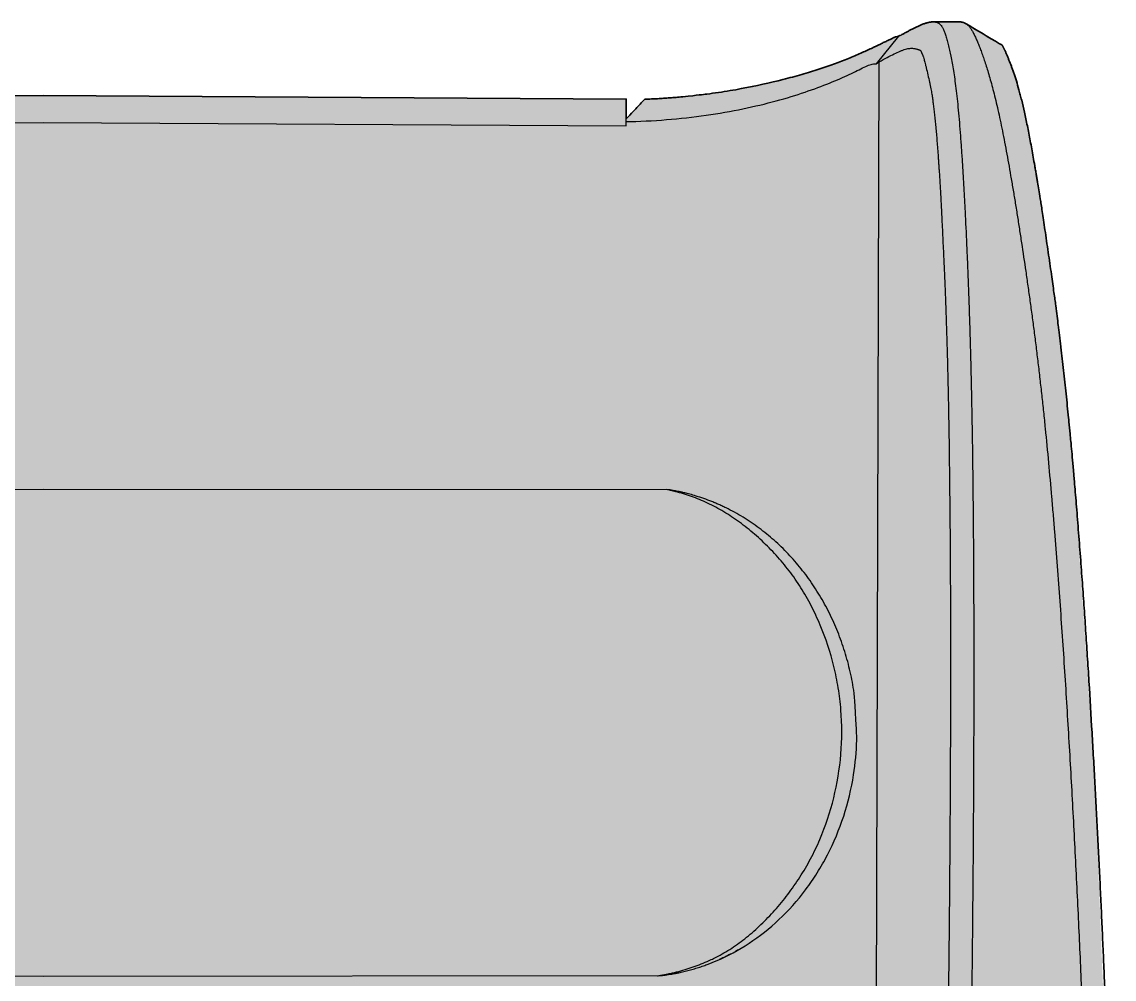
# Model space of a CAD drawing. Header units: millimetres. Extents: x -113 to 2452, y -1774 to 1549.
# Drawn here: x 448 to 1033, y 918 to 1430 of the extents above; entities that cross this region are included whole.
import ezdxf

# ---------------------------------------------------------------- set-up
doc = ezdxf.new("R2010")
doc.units = ezdxf.units.MM
doc.layers.add('Blocks', color=7, linetype='Continuous')
doc.layers.add('Blocks$Fill', color=7, linetype='Continuous', true_color=0xffffff)
doc.layers.add('Blocks$Inner', color=7, linetype='Continuous', lineweight=25, true_color=0x007f00)
doc.layers.add('Blocks$Outline', color=7, linetype='Continuous', lineweight=35, true_color=0xff3f3f)

# ---------------------------------------------------------------- blocks, each defined once
blk = doc.blocks.new('Plenum JH1001 Armchair Front')
at = {"layer": 'Blocks$Fill'}
h = blk.add_hatch(color=256, dxfattribs=at)
h.paths.add_polyline_path([(932.3, 231.83), (932.71, 232.01), (932.92, 232.12), (933.14, 232.22), (933.56, 232.45), (933.98, 232.69), (934.39, 232.94), (934.76, 233.17), (935.1, 233.39), (935.38, 233.58), (935.8, 233.95), (936.22, 234.34), (937.13, 235.07), (938.08, 235.86), (939.07, 236.74), (940.66, 238.24), (943.69, 241.29), (953.21, 251.45), (956.16, 254.76), (959.99, 259.23), (964.1, 264.27), (967.88, 269.19), (971.24, 273.81), (974.47, 278.47), (977.58, 283.21), (980.6, 288.08), (983.28, 292.64), (985.71, 296.99), (988.39, 302.05), (991.72, 308.8), (993.75, 313.17), (995.97, 318.24), (998.28, 323.83), (1000.58, 329.72), (1002.77, 335.74), (1004.81, 341.76), (1006.65, 347.68), (1008.26, 353.34), (1009.7, 358.82), (1011.04, 364.36), (1013.52, 375.78), (1016.91, 394.07), (1021.65, 425.18), (1025.21, 454.72), (1027.72, 483.39), (1029.7, 517.29), (1032.53, 625.25), (1031.65, 795.01), (1022.62, 1022.68), (1011.53, 1185.56), (1004.04, 1259.23), (993.86, 1332.61), (988.82, 1362.38), (986.45, 1374.7), (984.91, 1382), (983.42, 1388.36), (981.97, 1393.91), (980.57, 1398.75), (979.22, 1402.97), (978.55, 1404.89), (977.9, 1406.65), (975.98, 1411.52), (975.03, 1413.78), (974.72, 1414.47), (974.41, 1415.1), (974.26, 1415.39), (974.04, 1415.8), (973.98, 1415.93), (973.91, 1416.05), (973.86, 1416.17), (973.76, 1416.41), (973.5, 1417.02), (973.46, 1417.12), (973.42, 1417.21), (973.38, 1417.29), (973.33, 1417.38), (973.31, 1417.42), (973.28, 1417.46), (973.26, 1417.5), (973.23, 1417.54), (973.21, 1417.57), (973.18, 1417.61), (973.16, 1417.65), (973.13, 1417.68), (973.1, 1417.71), (973.08, 1417.74), (973.05, 1417.77), (973.02, 1417.8), (972.99, 1417.82), (972.97, 1417.85), (972.94, 1417.88), (972.9, 1417.9), (972.87, 1417.93), (972.84, 1417.96), (972.8, 1417.98), (972.76, 1418.01), (972.71, 1418.04), (972.65, 1418.07), (972.52, 1418.15), (972.35, 1418.24), (971.54, 1418.64), (954.06, 1429.1), (953.9, 1429.21), (953.73, 1429.32), (953.54, 1429.42), (953.36, 1429.52), (953.17, 1429.62), (952.99, 1429.7), (952.8, 1429.78), (952.62, 1429.85), (952.43, 1429.92), (952.25, 1429.99), (952.07, 1430.05), (951.89, 1430.1), (951.71, 1430.14), (951.53, 1430.18), (951.36, 1430.22), (951.18, 1430.25), (951.01, 1430.27), (950.83, 1430.3), (950.66, 1430.31), (950.49, 1430.33), (950.31, 1430.34), (950.14, 1430.35), (949.8, 1430.36), (949.71, 1430.36), (936.12, 1430.36), (935.99, 1430.36), (935.81, 1430.35), (935.62, 1430.34), (935.44, 1430.33), (935.25, 1430.32), (934.88, 1430.28), (934.5, 1430.22), (934.13, 1430.16), (933.76, 1430.09), (933.38, 1430), (933.01, 1429.91), (932.64, 1429.81), (931.91, 1429.59), (931.17, 1429.34), (930.42, 1429.07), (929.67, 1428.77), (928.91, 1428.46), (928.15, 1428.13), (926.63, 1427.42), (924.37, 1426.27), (919.35, 1423.5), (918.88, 1423.25), (918.6, 1423.11), (918.29, 1422.97), (917.53, 1422.63), (917.12, 1422.55), (916.73, 1422.47), (916.35, 1422.37), (915.98, 1422.27), (915.8, 1422.21), (915.63, 1422.16), (915.46, 1422.1), (915.3, 1422.03), (915.14, 1421.97), (914.98, 1421.91), (914.67, 1421.77), (902.98, 1416.15), (897.28, 1413.58), (890.7, 1410.82), (883.24, 1407.96), (874.9, 1405.07), (865.71, 1402.22), (855.69, 1399.49), (844.89, 1396.93), (833.36, 1394.6), (821.16, 1392.57), (814.87, 1391.7), (802.1, 1390.26), (795.11, 1389.67), (785.24, 1389.09), (781.7, 1388.95), (779.27, 1386.38), (771.83, 1378.47), (771.82, 1389.04), (459.83, 1390.88), (147.83, 1389.04), (147.83, 1378.47), (137.96, 1388.95), (134.41, 1389.09), (124.55, 1389.67), (117.55, 1390.26), (104.79, 1391.7), (98.49, 1392.57), (86.3, 1394.6), (74.77, 1396.93), (63.97, 1399.49), (53.95, 1402.22), (44.76, 1405.07), (36.42, 1407.96), (28.95, 1410.82), (22.37, 1413.58), (16.68, 1416.15), (4.98, 1421.77), (4.68, 1421.91), (4.52, 1421.97), (4.36, 1422.03), (4.2, 1422.1), (4.03, 1422.16), (3.85, 1422.21), (3.68, 1422.27), (3.31, 1422.37), (2.93, 1422.47), (2.54, 1422.55), (2.13, 1422.63), (1.36, 1422.97), (1.05, 1423.11), (0.77, 1423.25), (0.3, 1423.5), (-4.71, 1426.27), (-6.98, 1427.42), (-8.49, 1428.13), (-9.25, 1428.46), (-10.39, 1428.92), (-10.77, 1429.07), (-11.51, 1429.34), (-12.25, 1429.59), (-12.99, 1429.81), (-13.36, 1429.91), (-13.73, 1430), (-14.1, 1430.09), (-14.47, 1430.16), (-14.85, 1430.22), (-15.22, 1430.28), (-15.59, 1430.32), (-15.78, 1430.33), (-15.97, 1430.34), (-16.15, 1430.35), (-16.34, 1430.36), (-16.46, 1430.36), (-30.06, 1430.36), (-30.14, 1430.36), (-30.49, 1430.35), (-30.66, 1430.34), (-30.83, 1430.33), (-31, 1430.31), (-31.18, 1430.3), (-31.35, 1430.27), (-31.53, 1430.25), (-31.7, 1430.22), (-31.88, 1430.18), (-32.05, 1430.14), (-32.23, 1430.1), (-32.41, 1430.05), (-32.6, 1429.99), (-32.78, 1429.92), (-32.96, 1429.85), (-33.15, 1429.78), (-33.33, 1429.7), (-33.51, 1429.62), (-33.7, 1429.52), (-33.89, 1429.42), (-34.08, 1429.32), (-34.24, 1429.21), (-34.41, 1429.1), (-51.89, 1418.64), (-52.48, 1418.35), (-52.7, 1418.24), (-52.87, 1418.15), (-53, 1418.07), (-53.05, 1418.04), (-53.1, 1418.01), (-53.14, 1417.98), (-53.18, 1417.96), (-53.22, 1417.93), (-53.25, 1417.9), (-53.28, 1417.88), (-53.31, 1417.85), (-53.34, 1417.82), (-53.37, 1417.8), (-53.39, 1417.77), (-53.42, 1417.74), (-53.45, 1417.71), (-53.47, 1417.68), (-53.5, 1417.65), (-53.53, 1417.61), (-53.55, 1417.57), (-53.58, 1417.54), (-53.6, 1417.5), (-53.63, 1417.46), (-53.65, 1417.42), (-53.68, 1417.38), (-53.72, 1417.29), (-53.77, 1417.21), (-53.81, 1417.12), (-53.85, 1417.02), (-54.1, 1416.41), (-54.2, 1416.17), (-54.26, 1416.05), (-54.32, 1415.93), (-54.39, 1415.8), (-54.61, 1415.39), (-54.76, 1415.1), (-55.06, 1414.47), (-55.37, 1413.78), (-56.32, 1411.52), (-58.24, 1406.65), (-58.9, 1404.89), (-60.24, 1400.92), (-60.92, 1398.75), (-62.32, 1393.91), (-63.76, 1388.36), (-65.25, 1382), (-68.37, 1366.65), (-73.72, 1335.7), (-84.02, 1262.24), (-90.56, 1200.48), (-101.42, 1050.03), (-111.31, 824.32), (-113.12, 651.16), (-111.02, 541.64), (-108.54, 490.27), (-106.12, 460.31), (-102.78, 431.1), (-98.32, 400.46), (-96.16, 387.83), (-93.86, 375.78), (-91.38, 364.36), (-90.04, 358.82), (-88.61, 353.34), (-86.99, 347.68), (-85.15, 341.76), (-83.11, 335.74), (-80.92, 329.72), (-78.63, 323.83), (-76.32, 318.24), (-74.09, 313.17), (-72.07, 308.8), (-68.73, 302.05), (-66.06, 296.99), (-62.35, 290.45), (-59.44, 285.63), (-57.92, 283.21), (-54.81, 278.47), (-51.59, 273.81), (-48.22, 269.19), (-44.44, 264.27), (-40.34, 259.23), (-34.89, 252.93), (-25.55, 242.87), (-21.58, 238.8), (-19.93, 237.22), (-18.91, 236.29), (-18.42, 235.86), (-17.48, 235.07), (-16.56, 234.34), (-16.15, 233.95), (-15.72, 233.58), (-15.44, 233.39), (-15.11, 233.17), (-14.73, 232.94), (-14.33, 232.69), (-13.91, 232.45), (-13.48, 232.22), (-13.27, 232.12), (-13.06, 232.01), (-12.85, 231.92), (-12.65, 231.83), (-12.65, 231.83), (-12.65, 231.83), (7.55, 222.96), (7.81, 222.85), (8.07, 222.75), (8.34, 222.65), (8.61, 222.56), (8.89, 222.47), (9.17, 222.39), (9.46, 222.32), (9.75, 222.25), (10.07, 222.18), (10.39, 222.13), (10.72, 222.07), (11.06, 222.03), (11.4, 221.99), (11.76, 221.96), (12.12, 221.94), (12.5, 221.93), (12.88, 221.92), (13.28, 221.92), (13.69, 221.92), (14.11, 221.94), (14.99, 221.99), (15.93, 222.08), (30.22, 221.67), (35.84, 221.57), (35.86, 221.57), (38.43, 219), (98.63, 219), (98.63, 18.96), (106.59, 11), (105.64, 11), (105.64, 10.01), (99.57, 10.01), (93.57, 4.01), (93.57, 0), (131.65, 0), (131.65, 4.01), (125.65, 10.01), (119.69, 10.01), (119.69, 11), (118.72, 11), (126.67, 18.96), (126.67, 18.96), (126.67, 18.96), (126.67, 18.96), (126.67, 18.96), (126.67, 18.96), (126.67, 18.96), (126.67, 18.96), (126.67, 18.96), (126.67, 18.96), (126.67, 18.96), (126.68, 114.01), (160.65, 113.99), (160.66, 18.96), (168.62, 11), (167.76, 11), (167.76, 10.01), (161.57, 10.01), (155.57, 4.01), (155.57, 4.01), (155.57, 0), (193.65, 0), (193.65, 4.01), (187.65, 10.01), (181.61, 10.01), (181.61, 11), (180.75, 11), (188.7, 18.96), (188.69, 219), (730.97, 219), (730.95, 18.96), (738.91, 11), (738.05, 11), (738.05, 10.01), (732.01, 10.01), (726.01, 4.01), (726.01, 4.01), (726.01, 0), (764.08, 0), (764.08, 4.01), (758.08, 10.01), (751.9, 10.01), (751.9, 11), (751.04, 11), (758.99, 18.96), (759, 113.99), (792.98, 114.01), (792.98, 18.96), (800.94, 11), (799.97, 11), (799.97, 10.01), (794.01, 10.01), (788.01, 4.01), (788.01, 0), (826.08, 0), (826.08, 4.01), (820.08, 10.01), (814.01, 10.01), (814.01, 11), (813.07, 11), (821.02, 18.96), (821.02, 219), (881.22, 219), (883.8, 221.57), (883.82, 221.57), (889.44, 221.67), (903.72, 222.08), (904.66, 221.99), (905.55, 221.94), (905.97, 221.92), (906.38, 221.92), (906.77, 221.92), (907.16, 221.93), (907.54, 221.94), (907.9, 221.96), (908.25, 221.99), (908.6, 222.03), (908.94, 222.07), (909.27, 222.13), (909.59, 222.18), (909.9, 222.25), (910.2, 222.32), (910.48, 222.39), (910.76, 222.47), (911.04, 222.56), (911.31, 222.65), (911.58, 222.75), (911.84, 222.85), (912.1, 222.96), (932.3, 231.83), (932.3, 231.83)], flags=0)
h.paths.add_polyline_path([(126.68, 219), (160.65, 219), (160.65, 153.95), (126.68, 153.96)], flags=0)
h.paths.add_polyline_path([(792.98, 153.96), (759, 153.95), (759.01, 219), (792.98, 219)], flags=0)
at = {"layer": 'Blocks$Inner'}
for p, q in [((936.12, 1430.36), (949.71, 1430.36)), ((917.53, 1422.63), (905.62, 1407.88)), ((905.09, 691.25), (907.18, 1408.91))]:
    blk.add_line(p, q, dxfattribs=at)
for points in [[(971.54, 1418.64), (953.68, 1429.33)], [(794.49, 1179.96), (459.83, 1180.14), (125.16, 1179.96)], [(128.97, 919.95), (459.83, 919.63), (790.68, 919.95)]]:
    blk.add_lwpolyline(points, dxfattribs=at)
blk.add_lwpolyline([(459.83, 1390.88), (147.83, 1389.04), (147.83, 1374.63), (459.83, 1376.47), (771.82, 1374.63), (771.82, 1389.04)], close=True, dxfattribs=at)
for points, knots in [([(917.53, 1422.63), (918.69, 1423.12), (919.5, 1423.58), (920.56, 1424.18), (921.35, 1424.62), (922.12, 1425.04), (922.87, 1425.46), (923.62, 1425.87), (924.37, 1426.27), (925.12, 1426.66), (925.88, 1427.04), (926.63, 1427.42), (927.39, 1427.78), (928.15, 1428.13), (928.91, 1428.46), (929.54, 1428.72), (930.05, 1428.93), (930.55, 1429.12), (931.17, 1429.35), (931.91, 1429.59), (932.52, 1429.77), (933.01, 1429.91), (933.38, 1430), (933.76, 1430.09), (934.25, 1430.19), (934.88, 1430.28), (935.5, 1430.34), (935.99, 1430.36), (936.36, 1430.36), (936.73, 1430.34), (937.1, 1430.3), (937.46, 1430.24), (937.94, 1430.14), (938.42, 1429.98), (938.91, 1429.74), (939.27, 1429.5), (939.63, 1429.19), (940.12, 1428.7), (940.73, 1427.91), (941.34, 1426.84), (941.82, 1425.8), (942.18, 1424.93), (942.54, 1423.95), (943.02, 1422.47), (943.61, 1420.37), (944.2, 1417.98), (944.67, 1415.94), (945.02, 1414.37), (945.36, 1412.76), (945.83, 1410.48), (946.4, 1407.38), (947.08, 1403.23), (947.95, 1397.07), (948.81, 1389.92), (949.63, 1381.59), (950.22, 1374.78), (950.77, 1367.56), (951.3, 1360.05), (951.81, 1352.2), (952.3, 1343.95), (952.77, 1335.45), (953.37, 1323.97), (953.92, 1312.05), (954.44, 1299.59), (954.81, 1290.15), (955.16, 1280.59), (955.48, 1271.01), (955.79, 1261.16), (956.07, 1250.9), (956.32, 1240.4), (956.56, 1229.89), (956.76, 1219.34), (957, 1204.89), (957.25, 1186.32), (957.44, 1167.89), (957.56, 1153.15), (957.63, 1141.96), (957.69, 1130.71), (957.73, 1119.49), (957.76, 1108.26), (957.78, 1096.95), (957.79, 1085.61), (957.79, 1074.32), (957.77, 1063.02), (957.74, 1051.66), (957.71, 1040.29), (957.66, 1028.98), (957.61, 1017.67), (957.53, 1002.53), (957.4, 983.64), (957.22, 961.1), (957.01, 938.47), (956.81, 919.93), (956.63, 905.14), (956.48, 893.95), (956.33, 882.77), (956.17, 871.7), (956, 860.68), (955.76, 845.88), (955.44, 827.42), (955.1, 809.2), (954.82, 794.58), (954.6, 783.57), (954.37, 772.64), (954.14, 761.83), (953.91, 751.05), (953.67, 740.2), (953.42, 729.31), (953.17, 718.48), (952.91, 707.68), (952.56, 693.25), (952.11, 675.34), (951.55, 653.94), (950.98, 632.69), (950.38, 611.56), (949.86, 593.92), (949.44, 579.91), (949.12, 569.4), (948.8, 559.01), (948.47, 548.74), (948.14, 538.47), (947.8, 528.08), (947.46, 517.59), (947.11, 507.11), (946.75, 496.66), (946.39, 486.23), (946.04, 475.99), (945.68, 465.92), (945.32, 455.9), (944.98, 446.29), (944.75, 440), (944.64, 437.11)], [1.9701533, 1.9701533, 1.9701533, 1.9701533, 1.9833111, 1.9898901, 1.996469, 2.003048, 2.0096269, 2.0162059, 2.0227848, 2.0293638, 2.0359427, 2.0425217, 2.0491006, 2.0556796, 2.0622585, 2.0688375, 2.0721269, 2.0754164, 2.0819954, 2.0885743, 2.0951533, 2.0984427, 2.1017322, 2.1050217, 2.1083111, 2.1148901, 2.121469, 2.1247585, 2.128048, 2.1313375, 2.1346269, 2.1379164, 2.1412059, 2.1477848, 2.1510743, 2.1543638, 2.1576533, 2.1609427, 2.1675217, 2.1741006, 2.1773901, 2.1806796, 2.183969, 2.1872585, 2.1938375, 2.2004164, 2.2037059, 2.2069954, 2.2102848, 2.2135743, 2.2201533, 2.2267322, 2.2333111, 2.246469, 2.253048, 2.2596269, 2.2662059, 2.2727848, 2.2793638, 2.2859427, 2.2925217, 2.2991006, 2.3122585, 2.3188375, 2.3254164, 2.3319954, 2.3385743, 2.3451533, 2.3517322, 2.3583111, 2.3648901, 2.371469, 2.378048, 2.3912059, 2.4043638, 2.4109427, 2.4175217, 2.4241006, 2.4306796, 2.4372585, 2.4438375, 2.4504164, 2.4569954, 2.4635743, 2.4701533, 2.4767322, 2.4833111, 2.4898901, 2.496469, 2.5096269, 2.5227848, 2.5359427, 2.5491006, 2.5556796, 2.5622585, 2.5688375, 2.5754164, 2.5819954, 2.5885743, 2.6017322, 2.6148901, 2.621469, 2.628048, 2.6346269, 2.6412059, 2.6477848, 2.6543638, 2.6609427, 2.6675217, 2.6741006, 2.6806796, 2.6938375, 2.7069954, 2.7201533, 2.7333111, 2.746469, 2.753048, 2.7596269, 2.7662059, 2.7727848, 2.7793638, 2.7859427, 2.7925217, 2.7991006, 2.8056796, 2.8122585, 2.8188375, 2.8254164, 2.8319954, 2.8385743, 2.8441669, 2.8441669, 2.8441669, 2.8441669]), ([(949.71, 1430.36), (949.74, 1430.36), (949.88, 1430.36), (950.26, 1430.35), (950.83, 1430.31), (951.41, 1430.21), (951.89, 1430.1), (952.25, 1429.99), (952.62, 1429.86), (953.11, 1429.65), (953.73, 1429.34), (954.5, 1428.81), (955.3, 1428.05), (956.15, 1426.91), (957.04, 1425.41), (957.95, 1423.6), (958.72, 1422.01), (959.33, 1420.68), (959.95, 1419.27), (960.72, 1417.35), (961.68, 1414.81), (962.66, 1412.07), (963.68, 1409.11), (965.08, 1404.78), (966.89, 1398.59), (969.22, 1389.79), (971.2, 1381.09), (972.78, 1373.46), (973.98, 1367.49), (975.17, 1361.26), (976.35, 1354.74), (977.53, 1348.03), (978.71, 1341.2), (979.88, 1334.19), (981.04, 1326.95), (982.19, 1319.54), (983.72, 1309.58), (985.23, 1299.47), (986.73, 1289.05), (987.85, 1281.05), (988.96, 1272.94), (990.04, 1264.8), (991.1, 1256.51), (992.14, 1247.93), (993.16, 1239.2), (994.14, 1230.45), (995.1, 1221.67), (996.32, 1209.71), (997.79, 1194.4), (999.16, 1179.13), (1000.19, 1166.9), (1001.21, 1154.53), (1002.42, 1139), (1004.26, 1114.06), (1006.41, 1082.7), (1008.34, 1051.2), (1009.79, 1026.02), (1010.83, 1007.15), (1011.83, 988.28), (1012.78, 969.49), (1013.69, 950.54), (1014.55, 931.88), (1015.23, 916.32), (1015.75, 903.86), (1016.13, 894.61), (1016.49, 885.37), (1016.95, 873), (1017.5, 857.6), (1018.09, 839.19), (1018.63, 820.73), (1019.11, 802.45), (1019.52, 784.07), (1019.87, 765.93), (1020.15, 747.87), (1020.36, 729.64), (1020.5, 712.25), (1020.57, 695.76), (1020.58, 680.15), (1020.54, 664.46), (1020.46, 648.88), (1020.32, 633.3), (1020.07, 612.75), (1019.63, 587.04), (1018.99, 561.5), (1018.36, 541.28), (1017.77, 526.14), (1017.13, 511.28), (1016.27, 496.21), (1015.25, 481.19), (1014.01, 466.15), (1012.49, 451.22), (1010.74, 436.46), (1008.79, 421.78), (1006.65, 407.29), (1004.17, 392.85), (1002.02, 380.83), (1000.02, 371.33), (997.73, 361.93), (994.55, 350.23), (990.05, 336.37), (984.66, 322.83), (978.53, 309.61), (971.52, 296.81), (963.56, 284.59), (955.11, 272.79), (946.13, 261.58), (939.76, 254.66), (936.48, 251.28)], [13.5922294, 13.5922294, 13.5922294, 13.5922294, 13.5928887, 13.5956061, 13.6010409, 13.6064757, 13.6091931, 13.6119105, 13.6146279, 13.6173453, 13.6227801, 13.6282148, 13.6336496, 13.6390844, 13.6445192, 13.649954, 13.6553887, 13.6581061, 13.6608235, 13.6662583, 13.6716931, 13.6771279, 13.6825627, 13.6879974, 13.698867, 13.7097366, 13.7206061, 13.7260409, 13.7314757, 13.7369105, 13.7423453, 13.7477801, 13.7532148, 13.7586496, 13.7640844, 13.7695192, 13.774954, 13.7858235, 13.7912583, 13.7966931, 13.8021279, 13.8075627, 13.8129974, 13.8184322, 13.823867, 13.8293018, 13.8347366, 13.8401714, 13.8510409, 13.8619105, 13.8673453, 13.8727801, 13.8836496, 13.8945192, 13.9162583, 13.9379975, 13.948867, 13.9597366, 13.9706062, 13.9814757, 13.9923453, 14.0032148, 14.0140844, 14.0195192, 14.024954, 14.0303888, 14.0358235, 14.0466931, 14.0575627, 14.0684322, 14.0793018, 14.0901714, 14.1010409, 14.1119105, 14.1227801, 14.1336496, 14.1431605, 14.1526714, 14.1621822, 14.1716931, 14.181204, 14.1907149, 14.2097366, 14.2287583, 14.2382692, 14.2477801, 14.2572909, 14.2668018, 14.2763127, 14.2858236, 14.2953344, 14.3048453, 14.3143562, 14.323867, 14.3333779, 14.3428888, 14.3476442, 14.3523996, 14.3619105, 14.3714214, 14.3809323, 14.3904431, 14.399954, 14.4094649, 14.4189757, 14.4284866, 14.4379975, 14.4379975, 14.4379975, 14.4379975]), ([(802.1, 1390.26), (810.6, 1391.16), (814.89, 1391.68), (823.28, 1392.85), (837.55, 1395.23), (852.47, 1398.54), (865.85, 1402.2), (878.11, 1406.01), (888.66, 1409.91), (897.43, 1413.61), (903.12, 1416.19), (907.14, 1418.13), (909.9, 1419.48), (911.77, 1420.38), (913.39, 1421.15), (914.47, 1421.69), (915.28, 1422.04), (916.2, 1422.35), (916.98, 1422.53), (917.53, 1422.63)], [1.0951533, 1.0951533, 1.0951533, 1.0951533, 1.1264033, 1.1576533, 1.2201533, 1.3451533, 1.4076533, 1.4701533, 1.5951533, 1.6576533, 1.7201533, 1.7826533, 1.8139033, 1.8451533, 1.8764033, 1.9076533, 1.9232783, 1.9389033, 1.9701533, 1.9701533, 1.9701533, 1.9701533]), ([(907.18, 1408.91), (908.66, 1409.77), (911.46, 1411.34), (915.21, 1413.25), (917.96, 1414.48), (919.92, 1415.24), (920.83, 1415.56), (921.27, 1415.69)], [-17.96068945, -17.96068945, -17.96068945, -17.96068945, -17.95206876, -17.94344807, -17.93482738, -17.93051704, -17.92620669, -17.92620669, -17.92620669, -17.92620669]), ([(921.27, 1415.69), (921.7, 1415.83), (922.53, 1416.04), (923.64, 1416.2), (924.64, 1416.23), (925.52, 1416.16), (926.31, 1416.02), (927.02, 1415.85), (927.54, 1415.7), (927.93, 1415.59), (928.11, 1415.55), (928.2, 1415.53)], [-17.92620669, -17.92620669, -17.92620669, -17.92620669, -17.9218965, -17.91758615, -17.91327581, -17.90896546, -17.90465512, -17.90034477, -17.89603443, -17.89387926, -17.89172408, -17.89172408, -17.89172408, -17.89172408]), ([(928.2, 1415.53), (928.29, 1415.5), (928.46, 1415.46), (928.74, 1415.37), (929.01, 1415.25), (929.24, 1415.09), (929.39, 1414.9), (929.51, 1414.67), (929.61, 1414.39), (929.71, 1414.12), (929.82, 1413.87), (929.88, 1413.73), (929.92, 1413.66)], [-17.89172408, -17.89172408, -17.89172408, -17.89172408, -17.88957651, -17.88742134, -17.883111, -17.87880065, -17.87449031, -17.87017996, -17.86586962, -17.86155927, -17.8594041, -17.85725265, -17.85725265, -17.85725265, -17.85725265]), ([(974.11, 1415.67), (974.09, 1415.72), (974.04, 1415.8), (973.95, 1415.97), (973.86, 1416.18), (973.76, 1416.41), (973.64, 1416.7), (973.5, 1417.03), (973.34, 1417.38), (973.13, 1417.7), (972.85, 1417.97), (972.51, 1418.18), (971.54, 1418.64)], [3.29363997, 3.29363997, 3.29363997, 3.29363997, 3.29450075, 3.29536881, 3.29710492, 3.29884103, 3.30057714, 3.30404936, 3.30752158, 3.31099381, 3.31446603, 3.32141047, 3.32141047, 3.32141047, 3.32141047]), ([(976.62, 1409.92), (976.4, 1410.46), (975.98, 1411.52), (975.45, 1412.82), (975.03, 1413.79), (974.72, 1414.48), (974.46, 1415.01), (974.26, 1415.4), (974.16, 1415.58), (974.11, 1415.67)], [3.26586517, 3.26586517, 3.26586517, 3.26586517, 3.27280663, 3.27975108, 3.2832233, 3.28669552, 3.29016774, 3.29190385, 3.29363997, 3.29363997, 3.29363997, 3.29363997]), ([(929.92, 1413.66), (929.95, 1413.59), (930.02, 1413.46), (930.15, 1413.19), (930.3, 1412.87), (930.47, 1412.47), (930.71, 1411.84), (930.97, 1411.03), (931.3, 1409.87), (931.48, 1409.16), (931.59, 1408.76)], [-17.85725265, -17.85725265, -17.85725265, -17.85725265, -17.85509747, -17.8529423, -17.84863196, -17.84432161, -17.84001127, -17.83139058, -17.82708023, -17.82276989, -17.82276989, -17.82276989, -17.82276989]), ([(931.59, 1408.76), (931.69, 1408.35), (931.92, 1407.45), (932.46, 1405.25), (933.22, 1402.01), (933.98, 1398.63), (934.51, 1396.13), (934.73, 1395.02), (934.83, 1394.5)], [-17.82276989, -17.82276989, -17.82276989, -17.82276989, -17.81846185, -17.8141515, -17.80553081, -17.79691012, -17.79259978, -17.78828943, -17.78828943, -17.78828943, -17.78828943]), ([(981.97, 1393.91), (981.5, 1395.66), (980.8, 1398.07), (979.89, 1400.93), (979.22, 1402.99), (978.55, 1404.91), (977.68, 1407.26), (977.04, 1408.86), (976.62, 1409.92)], [3.21035041, 3.21035041, 3.21035041, 3.21035041, 3.22419851, 3.23114295, 3.2380874, 3.24503184, 3.25197629, 3.26586517, 3.26586517, 3.26586517, 3.26586517]), ([(771.83, 1376.99), (773.51, 1377.02), (775.19, 1377.05), (776.87, 1377.1), (784.28, 1377.32), (798.97, 1378.31), (819.91, 1380.96), (839.21, 1384.69), (856.46, 1389.13), (871.39, 1393.96), (881.79, 1398.01), (888.84, 1401.1), (893.49, 1403.23), (897.5, 1405.31), (900.87, 1406.98), (903.6, 1407.83), (905.01, 1407.95), (905.62, 1407.88)], [-19.985845, -19.985845, -19.985845, -19.985845, -19.960689, -19.960689, -19.960689, -19.849578, -19.738467, -19.627356, -19.516245, -19.405134, -19.294023, -19.238467, -19.182912, -19.127356, -19.071801, -19.016245, -18.960689, -18.960689, -18.960689, -18.960689]), ([(934.83, 1394.5), (934.93, 1393.98), (935.11, 1393.01), (935.42, 1391.23), (935.72, 1389.23), (935.97, 1387.23), (936.18, 1385.49), (936.3, 1384.53), (936.36, 1384.03)], [-17.78828943, -17.78828943, -17.78828943, -17.78828943, -17.78398288, -17.77967254, -17.77105185, -17.76243116, -17.75812081, -17.75381047, -17.75381047, -17.75381047, -17.75381047]), ([(984.91, 1382), (984.4, 1384.29), (983.66, 1387.44), (982.69, 1391.24), (982.21, 1393.04), (981.97, 1393.91)], [3.18258423, 3.18258423, 3.18258423, 3.18258423, 3.19646152, 3.20340597, 3.21035041, 3.21035041, 3.21035041, 3.21035041]), ([(775.55, 1382.44), (775.99, 1382.91), (776.43, 1383.38), (776.87, 1383.85), (777.66, 1384.69), (779.26, 1386.38), (780.88, 1388.09), (781.7, 1388.95)], [-0.280735, -0.280735, -0.280735, -0.280735, 0, 0, 0, 0.5, 1, 1, 1, 1]), ([(781.7, 1388.95), (782.93, 1388.99), (784.72, 1389.07), (786.89, 1389.16), (789.07, 1389.27), (791.8, 1389.43), (795.1, 1389.66), (798.44, 1389.92), (800.79, 1390.13), (802, 1390.25), (802.1, 1390.26)], [1, 1, 1, 1, 1.015625, 1.0234375, 1.03125, 1.046875, 1.0625, 1.078125, 1.09375, 1.09515325, 1.09515325, 1.09515325, 1.09515325]), ([(936.36, 1384.03), (936.42, 1383.54), (936.54, 1382.51), (936.79, 1380.4), (937.08, 1377.63), (937.43, 1374.12), (937.66, 1371.66), (937.77, 1370.4)], [-17.75381047, -17.75381047, -17.75381047, -17.75381047, -17.74950254, -17.74519219, -17.7365715, -17.72795081, -17.71933261, -17.71933261, -17.71933261, -17.71933261]), ([(988.02, 1366.65), (987.5, 1369.45), (986.45, 1374.83), (985.42, 1379.73), (984.91, 1382)], [3.15483677, 3.15483677, 3.15483677, 3.15483677, 3.16869534, 3.18258423, 3.18258423, 3.18258423, 3.18258423]), ([(937.77, 1370.4), (937.88, 1369.14), (938.1, 1366.54), (938.42, 1362.44), (938.68, 1358.89), (938.88, 1356.01), (938.98, 1354.52), (939.03, 1353.8)], [-17.71933261, -17.71933261, -17.71933261, -17.71933261, -17.71071192, -17.70209123, -17.69347054, -17.68916019, -17.68485064, -17.68485064, -17.68485064, -17.68485064]), ([(991.22, 1348.69), (991.08, 1349.46), (990.81, 1351.06), (990.28, 1354.15), (989.61, 1357.97), (988.82, 1362.41), (988.29, 1365.25), (988.02, 1366.65)], [3.1270702, 3.1270702, 3.1270702, 3.1270702, 3.13053122, 3.13400344, 3.14094789, 3.14789233, 3.15483677, 3.15483677, 3.15483677, 3.15483677]), ([(939.03, 1353.8), (939.08, 1353.08), (939.18, 1351.69), (939.35, 1349.19), (939.55, 1346.16), (939.77, 1342.5), (939.98, 1338.69), (940.1, 1336.44), (940.17, 1335.18)], [-17.68485064, -17.68485064, -17.68485064, -17.68485064, -17.68054029, -17.67622995, -17.66760926, -17.65898857, -17.65467822, -17.65036788, -17.65036788, -17.65036788, -17.65036788]), ([(994.42, 1328.89), (994.21, 1330.28), (993.84, 1332.72), (993.21, 1336.82), (992.58, 1340.69), (992.05, 1343.82), (991.6, 1346.43), (991.35, 1347.92), (991.22, 1348.69)], [3.09931966, 3.09931966, 3.09931966, 3.09931966, 3.10276465, 3.10623687, 3.11318131, 3.12012576, 3.12359798, 3.1270702, 3.1270702, 3.1270702, 3.1270702]), ([(940.17, 1335.17), (940.24, 1333.91), (940.38, 1331.1), (940.72, 1324.42), (941.18, 1314.78), (941.64, 1305.05), (941.95, 1298.17), (942.08, 1295.22), (942.14, 1293.88)], [0.31034756, 0.31034756, 0.31034756, 0.31034756, 0.31465517, 0.31896552, 0.32758621, 0.3362069, 0.34051724, 0.34482759, 0.34482759, 0.34482759, 0.34482759]), ([(1000.69, 1285.59), (1000.49, 1286.98), (1000.08, 1289.97), (999.08, 1296.99), (997.63, 1307.05), (996.14, 1317.26), (995.08, 1324.47), (994.63, 1327.52), (994.42, 1328.89)], [3.0715553, 3.0715553, 3.0715553, 3.0715553, 3.0750141, 3.07848632, 3.08543077, 3.09237521, 3.09584744, 3.09931966, 3.09931966, 3.09931966, 3.09931966]), ([(942.14, 1293.88), (942.2, 1292.54), (942.3, 1290.12), (942.48, 1285.89), (942.64, 1281.56), (942.78, 1277.68), (942.89, 1274.4), (942.95, 1272.59), (942.98, 1271.65)], [0.3448338, 0.3448338, 0.3448338, 0.3448338, 0.34913793, 0.35344828, 0.36206897, 0.37068966, 0.375, 0.37931034, 0.37931034, 0.37931034, 0.37931034]), ([(1003.68, 1262.24), (1003.56, 1263.23), (1003.33, 1265.15), (1002.9, 1268.66), (1002.39, 1272.82), (1001.81, 1277.37), (1001.22, 1281.75), (1000.88, 1284.23), (1000.69, 1285.59)], [3.04378104, 3.04378104, 3.04378104, 3.04378104, 3.04724974, 3.05072196, 3.05766641, 3.06461085, 3.06808307, 3.0715553, 3.0715553, 3.0715553, 3.0715553]), ([(942.98, 1271.64), (943.01, 1270.71), (943.08, 1268.78), (943.2, 1264.94), (943.35, 1260.08), (943.53, 1254.18), (943.64, 1250.2), (943.69, 1248.19)], [0.37932127, 0.37932127, 0.37932127, 0.37932127, 0.38362069, 0.38793103, 0.39655172, 0.40517241, 0.4137931, 0.4137931, 0.4137931, 0.4137931]), ([(1006.51, 1237.56), (1006.28, 1239.68), (1005.82, 1243.85), (1005.12, 1250.05), (1004.52, 1255.18), (1004.04, 1259.22), (1003.8, 1261.25), (1003.68, 1262.24)], [3.01603627, 3.01603627, 3.01603627, 3.01603627, 3.0229477, 3.02989215, 3.03683659, 3.04030881, 3.04378104, 3.04378104, 3.04378104, 3.04378104]), ([(943.69, 1248.19), (943.74, 1246.19), (943.84, 1242.16), (943.98, 1236.04), (944.09, 1230.88), (944.18, 1226.75), (944.22, 1224.64), (944.24, 1223.62)], [0.41379808, 0.41379808, 0.41379808, 0.41379808, 0.42241379, 0.43103448, 0.43965517, 0.44396552, 0.44827586, 0.44827586, 0.44827586, 0.44827586]), ([(1011.53, 1185.56), (1010.97, 1192.23), (1010.38, 1198.85), (1009.79, 1205.06), (1009.43, 1208.76), (1009.14, 1211.84), (1008.82, 1215.13), (1008.39, 1219.43), (1007.85, 1224.82), (1007.19, 1231.24), (1006.74, 1235.46), (1006.51, 1237.56)], [2.96048781, 2.96048781, 2.96048781, 2.96048781, 2.9743696, 2.98131405, 2.98478627, 2.98825849, 2.99173071, 2.99520294, 3.00214738, 3.00909183, 3.01603627, 3.01603627, 3.01603627, 3.01603627]), ([(944.24, 1223.61), (944.26, 1222.59), (944.29, 1220.62), (944.36, 1217.05), (944.44, 1212.79), (944.54, 1206.83), (944.61, 1201.48), (944.65, 1198.26)], [0.4482852, 0.4482852, 0.4482852, 0.4482852, 0.45258621, 0.45689655, 0.46551724, 0.47413793, 0.48275862, 0.48275862, 0.48275862, 0.48275862]), ([(944.65, 1198.26), (944.68, 1195.04), (944.77, 1187.51), (944.92, 1174.15), (945.03, 1162.31), (945.11, 1152.99), (945.14, 1148.52), (945.15, 1146.32)], [0.48276242, 0.48276242, 0.48276242, 0.48276242, 0.49137931, 0.5, 0.50862069, 0.51293103, 0.51724138, 0.51724138, 0.51724138, 0.51724138]), ([(1015.77, 1131.82), (1015.61, 1134.09), (1015.27, 1138.69), (1014.73, 1145.91), (1014.16, 1153.22), (1013.41, 1162.89), (1012.47, 1174.44), (1011.82, 1182.23), (1011.53, 1185.56)], [2.93271004, 2.93271004, 2.93271004, 2.93271004, 2.93618226, 2.93965448, 2.9431267, 2.94659893, 2.95354337, 2.96048781, 2.96048781, 2.96048781, 2.96048781]), ([(819.87, 929.78), (822.73, 931.24), (828.29, 934.47), (836.27, 940.27), (843.97, 947.07), (851.38, 954.77), (858.38, 963.26), (864.82, 972.48), (870.58, 982.32), (877.22, 996.21), (883.43, 1014.83), (887.3, 1038.37), (887.33, 1058.23), (885.43, 1073.9), (882.26, 1089.31), (877.32, 1104.16), (870.92, 1117.97), (865.39, 1127.64), (859.1, 1136.68), (852.1, 1144.98), (844.54, 1152.67), (836.55, 1159.57), (828.25, 1165.63), (821.14, 1169.89), (815.36, 1172.8), (811.02, 1174.73), (806.67, 1176.41), (802.4, 1177.82), (798.95, 1178.77), (796.39, 1179.39), (794.72, 1179.75), (793.82, 1179.92), (793.48, 1179.99)], [2, 2, 2, 2, 2.03125, 2.0625, 2.09375, 2.125, 2.15625, 2.1875, 2.21875, 2.25, 2.3125, 2.375, 2.4375, 2.46875, 2.5, 2.5625, 2.59375, 2.625, 2.65625, 2.6875, 2.71875, 2.75, 2.78125, 2.8125, 2.828125, 2.84375, 2.859375, 2.875, 2.890625, 2.8984375, 2.90625, 2.913265, 2.913265, 2.913265, 2.913265]), ([(895.2, 1046), (894.55, 1063.27), (893.94, 1071.77), (891.47, 1083.88), (888.46, 1094.74), (884.61, 1105.22), (880, 1115.25), (875.58, 1123.12), (871.72, 1129.11), (868.65, 1133.48), (865.41, 1137.7), (860.9, 1143.1), (854.87, 1149.46), (848.39, 1155.21), (842.95, 1159.44), (838.76, 1162.41), (834.35, 1165.25), (829.75, 1167.92), (825.93, 1169.89), (822.96, 1171.31), (820.81, 1172.27), (818.68, 1173.18), (815.78, 1174.34), (812.21, 1175.63), (808.26, 1176.87), (804.97, 1177.78), (802.57, 1178.38), (800.78, 1178.78), (799.4, 1179.07), (798.11, 1179.33), (796.94, 1179.55), (796.06, 1179.7), (795.47, 1179.8), (795.07, 1179.86), (794.8, 1179.91), (794.61, 1179.94), (794.51, 1179.95), (794.49, 1179.96)], [1.9735769, 1.9735769, 1.9735769, 1.9735769, 2.0187685, 2.0544828, 2.0901971, 2.1259114, 2.1616256, 2.1973399, 2.2151971, 2.2330542, 2.2509114, 2.2687685, 2.3044828, 2.3401971, 2.3580542, 2.3759114, 2.3937685, 2.4116256, 2.4294828, 2.4384114, 2.4473399, 2.4562685, 2.4651971, 2.4830542, 2.5009114, 2.5187685, 2.5366256, 2.5544828, 2.5723399, 2.5901971, 2.6080542, 2.6259114, 2.6437685, 2.6526971, 2.6616256, 2.6705542, 2.6724818, 2.6724818, 2.6724818, 2.6724818]), ([(945.15, 1146.29), (945.17, 1144.1), (945.19, 1139.76), (945.24, 1130.99), (945.28, 1119.99), (945.32, 1106.75), (945.33, 1097.92), (945.33, 1093.51)], [0.51725741, 0.51725741, 0.51725741, 0.51725741, 0.52155172, 0.52586207, 0.53448276, 0.54310345, 0.55172414, 0.55172414, 0.55172414, 0.55172414]), ([(1019.42, 1077.37), (1019.14, 1081.94), (1018.56, 1091.08), (1017.66, 1104.73), (1016.89, 1116.05), (1016.26, 1125.09), (1015.94, 1129.55), (1015.77, 1131.82)], [2.9049337, 2.9049337, 2.9049337, 2.9049337, 2.91187814, 2.91882259, 2.92576703, 2.92923925, 2.93271004, 2.93271004, 2.93271004, 2.93271004]), ([(945.33, 1093.5), (945.34, 1084.67), (945.33, 1067), (945.28, 1049.29), (945.24, 1040.44)], [0.55172771, 0.55172771, 0.55172771, 0.55172771, 0.56896552, 0.5862069, 0.5862069, 0.5862069, 0.5862069]), ([(1022.62, 1022.68), (1022.37, 1027.25), (1021.86, 1036.39), (1020.82, 1054.57), (1019.99, 1068.23), (1019.42, 1077.37)], [2.87716461, 2.87716461, 2.87716461, 2.87716461, 2.88410905, 2.89105349, 2.9049337, 2.9049337, 2.9049337, 2.9049337]), ([(820.39, 927.98), (826.21, 930.5), (837.76, 936.71), (853.81, 949.33), (865.86, 962.77), (874.14, 974.82), (881.48, 987.69), (888.73, 1005.05), (893.74, 1025.91), (895.02, 1039.79), (895.2, 1046)], [1, 1, 1, 1, 1.1428571, 1.2857143, 1.4285714, 1.5, 1.5714286, 1.7142857, 1.8571429, 1.9735769, 1.9735769, 1.9735769, 1.9735769]), ([(945.24, 1040.43), (945.21, 1031.59), (945.13, 1013.9), (945.01, 996.22), (944.95, 987.39)], [0.58621594, 0.58621594, 0.58621594, 0.58621594, 0.60344828, 0.62068966, 0.62068966, 0.62068966, 0.62068966]), ([(1025.42, 968.07), (1025.2, 972.63), (1024.75, 981.75), (1024.07, 995.36), (1023.36, 1008.98), (1022.86, 1018.11), (1022.62, 1022.68)], [2.84939154, 2.84939154, 2.84939154, 2.84939154, 2.85633128, 2.86327573, 2.87022017, 2.87716461, 2.87716461, 2.87716461, 2.87716461]), ([(944.95, 987.38), (944.88, 978.55), (944.78, 965.32), (944.62, 947.71), (944.53, 938.92), (944.48, 934.53)], [0.62069568, 0.62069568, 0.62069568, 0.62069568, 0.63793103, 0.64655172, 0.65517241, 0.65517241, 0.65517241, 0.65517241]), ([(1029.87, 859.68), (1029.83, 860.85), (1029.75, 863.1), (1029.6, 867.56), (1029.41, 873.18), (1029.17, 879.9), (1028.84, 888.86), (1028.41, 900.07), (1027.86, 913.68), (1027.29, 927.33), (1026.69, 940.87), (1026.07, 954.4), (1025.64, 963.51), (1025.42, 968.07)], [2.79387478, 2.79387478, 2.79387478, 2.79387478, 2.7955721, 2.79730821, 2.80078043, 2.80425265, 2.80772488, 2.81466932, 2.82161376, 2.82855821, 2.83550265, 2.8424471, 2.84939154, 2.84939154, 2.84939154, 2.84939154]), ([(817.24, 928.49), (817.68, 928.7), (818.56, 929.12), (819.43, 929.56), (819.87, 929.78)], [1, 1, 1, 1, 1.5, 2, 2, 2, 2]), ([(828.05, 931.65), (827.21, 931.21), (825.06, 930.11), (822.87, 929.08), (821.54, 928.49)], [0.63437833, 0.63437833, 0.63437833, 0.63437833, 0.64705882, 0.66649459, 0.66649459, 0.66649459, 0.66649459]), ([(831.81, 933.72), (831.66, 933.64), (831.13, 933.33), (830.59, 933.03), (830.2, 932.81)], [0.615366081, 0.615366081, 0.615366081, 0.615366081, 0.617647059, 0.623573805, 0.623573805, 0.623573805, 0.623573805]), ([(944.48, 934.51), (944.43, 930.12), (944.34, 921.35), (944.21, 910.39), (944.1, 901.63), (944.01, 895.08), (943.94, 889.62), (943.87, 885.26), (943.83, 881.98), (943.78, 878.79), (943.73, 874.8), (943.66, 870.12), (943.58, 864.71), (943.47, 857.38), (943.3, 847.24), (943.1, 836.51), (942.98, 830.08)], [0.65518565, 0.65518565, 0.65518565, 0.65518565, 0.6637931, 0.67241379, 0.67672414, 0.68103448, 0.68534483, 0.6875, 0.68965517, 0.69181034, 0.69396552, 0.69827586, 0.70258621, 0.70689655, 0.71551724, 0.72413793, 0.72413793, 0.72413793, 0.72413793]), ([(788.6, 919.84), (788.69, 919.85), (789.08, 919.91), (789.83, 920.03), (791.23, 920.27), (793.1, 920.61), (795.42, 921.09), (797.66, 921.6), (800.63, 922.35), (804.39, 923.43), (808.78, 924.92), (813.06, 926.59), (815.85, 927.83), (817.24, 928.49)], [0.90086207, 0.90086207, 0.90086207, 0.90086207, 0.90193966, 0.90571121, 0.90948276, 0.91702586, 0.92456897, 0.93211207, 0.93965517, 0.95474138, 0.96982759, 0.98491379, 1, 1, 1, 1]), ([(798.59, 921.2), (798.68, 921.22), (798.88, 921.26), (799.31, 921.34), (800.12, 921.51), (801.28, 921.76), (802.69, 922.09), (804.59, 922.56), (806.96, 923.19), (808.82, 923.74), (809.73, 924.03)], [0.88275455, 0.88275455, 0.88275455, 0.88275455, 0.88419118, 0.88602941, 0.88970588, 0.89705882, 0.90441176, 0.91176471, 0.92647059, 0.94117647, 0.94117647, 0.94117647, 0.94117647]), ([(809.81, 924.05), (810.7, 924.33), (812.48, 924.92), (816.04, 926.19), (818.67, 927.24), (820.39, 927.98)], [0.94156514, 0.94156514, 0.94156514, 0.94156514, 0.95588235, 0.97058824, 1, 1, 1, 1]), ([(790.68, 919.95), (791.02, 919.99), (792.44, 920.17), (794.71, 920.5), (796.75, 920.85), (797.67, 921.02), (798.17, 921.12), (798.4, 921.16), (798.51, 921.18)], [654.71001567, 654.71001567, 654.71001567, 654.71001567, 654.71491763, 654.72962352, 654.73697646, 654.74065293, 654.74249116, 654.7443294, 654.7443294, 654.7443294, 654.7443294])]:
    blk.add_open_spline(points, degree=3, knots=knots, dxfattribs=at)
for points in [[(905.62, 1407.88), (905.93, 1408.08), (906.51, 1408.45), (906.97, 1408.76), (907.18, 1408.91)], [(771.83, 1378.47), (773.07, 1379.79), (774.31, 1381.12), (775.55, 1382.44)], [(819.41, 1172.87), (818.96, 1173.05), (818.51, 1173.23), (818.06, 1173.41)]]:
    blk.add_open_spline(points, degree=3, dxfattribs=at)
at = {"layer": 'Blocks$Outline'}
for points in [[(459.83, 1390.88), (147.83, 1389.04), (147.83, 1378.47)], [(771.83, 1378.47), (771.82, 1389.04), (459.83, 1390.88)]]:
    blk.add_lwpolyline(points, dxfattribs=at)
for points, knots in [([(936.12, 1430.36), (936.08, 1430.36), (935.91, 1430.36), (935.5, 1430.34), (934.88, 1430.28), (934.25, 1430.19), (933.76, 1430.09), (933.38, 1430), (933.01, 1429.91), (932.52, 1429.77), (931.91, 1429.59), (931.17, 1429.35), (930.55, 1429.12), (930.05, 1428.93), (929.54, 1428.72), (928.91, 1428.46), (928.15, 1428.13), (927.39, 1427.78), (926.63, 1427.42), (925.88, 1427.04), (925.12, 1426.66), (924.37, 1426.27), (923.62, 1425.87), (922.87, 1425.46), (922.12, 1425.04), (921.35, 1424.62), (920.56, 1424.18), (919.5, 1423.58), (918.69, 1423.12), (917.53, 1422.63), (916.98, 1422.53), (916.2, 1422.35), (915.28, 1422.04), (914.47, 1421.69), (913.39, 1421.15), (911.77, 1420.38), (909.9, 1419.48), (907.14, 1418.13), (903.12, 1416.19), (897.43, 1413.61), (888.66, 1409.91), (878.11, 1406.01), (865.85, 1402.2), (852.47, 1398.54), (837.55, 1395.23), (823.28, 1392.85), (814.89, 1391.68), (810.6, 1391.16), (802.1, 1390.26), (802, 1390.25), (800.79, 1390.13), (798.44, 1389.92), (795.1, 1389.66), (791.8, 1389.43), (789.07, 1389.27), (786.89, 1389.16), (784.72, 1389.07), (782.93, 1388.99), (781.7, 1388.95), (780.88, 1388.09), (779.26, 1386.38), (777.66, 1384.69), (776.87, 1383.85), (776.43, 1383.38), (775.99, 1382.91), (775.55, 1382.44), (774.31, 1381.12), (773.07, 1379.79), (771.83, 1378.47)], [-2.125878, -2.125878, -2.125878, -2.125878, -2.124759, -2.121469, -2.11489, -2.108311, -2.105022, -2.101732, -2.098443, -2.095153, -2.088574, -2.081995, -2.075416, -2.072127, -2.068837, -2.062259, -2.05568, -2.049101, -2.042522, -2.035943, -2.029364, -2.022785, -2.016206, -2.009627, -2.003048, -1.996469, -1.98989, -1.983311, -1.970153, -1.970153, -1.970153, -1.938903, -1.923278, -1.907653, -1.876403, -1.845153, -1.813903, -1.782653, -1.720153, -1.657653, -1.595153, -1.470153, -1.407653, -1.345153, -1.220153, -1.157653, -1.126403, -1.095153, -1.095153, -1.095153, -1.09375, -1.078125, -1.0625, -1.046875, -1.03125, -1.023438, -1.015625, -1, -1, -1, -0.5, 0, 0, 0, 0.280735, 0.280735, 0.280735, 1.072662, 1.072662, 1.072662, 1.072662]), ([(932.3, 231.83), (932.3, 231.83), (932.31, 231.83), (932.31, 231.83), (933.36, 232.27), (934.7, 233.11), (935.38, 233.58), (935.52, 233.71), (935.66, 233.83), (935.8, 233.95), (935.94, 234.08), (936.08, 234.21), (936.22, 234.34), (936.52, 234.57), (937.13, 235.05), (937.92, 235.72), (938.57, 236.29), (939.07, 236.74), (939.5, 237.13), (939.8, 237.42), (939.98, 237.59), (940.11, 237.71), (940.25, 237.84), (940.43, 238.02), (940.75, 238.33), (941.23, 238.8), (941.83, 239.39), (942.44, 240.01), (943.06, 240.64), (943.69, 241.29), (944.2, 241.82), (944.56, 242.19), (944.76, 242.4), (944.91, 242.56), (945.06, 242.72), (945.26, 242.92), (945.51, 243.18), (945.8, 243.49), (946.2, 243.91), (946.68, 244.43), (947.26, 245.04), (947.83, 245.65), (948.39, 246.25), (948.85, 246.75), (949.2, 247.13), (949.56, 247.52), (949.93, 247.91), (950.22, 248.23), (950.46, 248.48), (950.7, 248.74), (951.02, 249.07), (951.49, 249.57), (952.17, 250.31), (952.83, 251.03), (953.21, 251.45), (953.6, 251.88), (954.5, 252.87), (956.67, 255.32), (959.95, 259.14), (963.45, 263.43), (966.09, 266.81), (967.29, 268.41), (967.88, 269.19), (968.46, 269.97), (969.58, 271.49), (971.81, 274.58), (974.48, 278.45), (977.08, 282.4), (979.1, 285.61), (980.11, 287.27), (980.6, 288.08), (981.09, 288.9), (982.04, 290.48), (983.71, 293.37), (985.67, 296.87), (987.84, 300.95), (989.92, 305.07), (991.67, 308.67), (993.71, 313.05), (996.71, 319.86), (1000.65, 329.66), (1004.22, 339.79), (1006.69, 347.73), (1008.29, 353.38), (1009.71, 358.8), (1011.5, 366.2), (1013.55, 375.66), (1015.46, 385.73), (1016.91, 394.04), (1017.62, 398.32), (1017.97, 400.46), (1018.32, 402.63), (1019, 406.9), (1020.25, 415.18), (1021.39, 423.22), (1022.44, 431.1), (1023.19, 436.99), (1023.9, 442.87), (1024.36, 446.89), (1024.58, 448.87), (1024.8, 450.86), (1025.22, 454.77), (1025.97, 462.17), (1026.79, 471.21), (1027.56, 481.01), (1028.19, 490.12), (1028.52, 495.25), (1028.68, 498.03), (1028.85, 500.82), (1029.18, 506.79), (1029.87, 520.51), (1030.53, 536.84), (1031.13, 555.32), (1031.52, 569.78), (1031.8, 581.93), (1032, 591.45), (1032.08, 596.08), (1032.13, 598.46), (1032.17, 600.72), (1032.24, 605.22), (1032.38, 614.2), (1032.53, 625.29), (1032.68, 638.35), (1032.78, 651.19), (1032.86, 663.85), (1032.9, 676.37), (1032.92, 688.82), (1032.9, 697.11), (1032.89, 701.32), (1032.88, 705.55), (1032.84, 714.14), (1032.7, 732.08), (1032.41, 755.34), (1032, 778.34), (1031.65, 795.21), (1031.48, 802.85), (1031.4, 806.38), (1031.24, 813.46), (1030.95, 825.2), (1030.65, 835.54), (1030.43, 842.68), (1030.26, 847.87), (1030.11, 852.41), (1029.98, 856.39), (1029.91, 858.57), (1029.87, 859.68), (1029.83, 860.85), (1029.75, 863.1), (1029.6, 867.56), (1029.41, 873.18), (1029.17, 879.9), (1028.84, 888.86), (1028.41, 900.07), (1027.86, 913.68), (1027.29, 927.33), (1026.69, 940.87), (1026.07, 954.4), (1025.64, 963.51), (1025.42, 968.07), (1025.2, 972.63), (1024.75, 981.75), (1024.07, 995.36), (1023.36, 1008.98), (1022.86, 1018.11), (1022.62, 1022.68), (1022.37, 1027.25), (1021.86, 1036.39), (1020.82, 1054.57), (1019.99, 1068.23), (1019.42, 1077.37), (1019.14, 1081.94), (1018.56, 1091.08), (1017.66, 1104.73), (1016.89, 1116.05), (1016.26, 1125.09), (1015.94, 1129.55), (1015.77, 1131.82), (1015.61, 1134.09), (1015.27, 1138.69), (1014.73, 1145.91), (1014.16, 1153.22), (1013.41, 1162.89), (1012.47, 1174.44), (1011.82, 1182.23), (1011.53, 1185.56), (1010.97, 1192.23), (1010.38, 1198.85), (1009.79, 1205.06), (1009.43, 1208.76), (1009.14, 1211.84), (1008.82, 1215.13), (1008.39, 1219.43), (1007.85, 1224.82), (1007.19, 1231.24), (1006.74, 1235.46), (1006.51, 1237.56), (1006.28, 1239.68), (1005.82, 1243.85), (1005.12, 1250.05), (1004.52, 1255.18), (1004.04, 1259.22), (1003.8, 1261.25), (1003.68, 1262.24), (1003.56, 1263.23), (1003.33, 1265.15), (1002.9, 1268.66), (1002.39, 1272.82), (1001.81, 1277.37), (1001.22, 1281.75), (1000.88, 1284.23), (1000.69, 1285.59), (1000.49, 1286.98), (1000.08, 1289.97), (999.08, 1296.99), (997.63, 1307.05), (996.14, 1317.26), (995.08, 1324.47), (994.63, 1327.52), (994.42, 1328.89), (994.21, 1330.28), (993.84, 1332.72), (993.21, 1336.82), (992.58, 1340.69), (992.05, 1343.82), (991.6, 1346.43), (991.35, 1347.92), (991.22, 1348.69), (991.08, 1349.46), (990.81, 1351.06), (990.28, 1354.15), (989.61, 1357.97), (988.82, 1362.41), (988.29, 1365.25), (988.02, 1366.65), (987.5, 1369.45), (986.45, 1374.83), (985.42, 1379.73), (984.91, 1382), (984.4, 1384.29), (983.66, 1387.44), (982.69, 1391.24), (982.21, 1393.04), (981.97, 1393.91), (981.5, 1395.66), (980.8, 1398.07), (979.89, 1400.93), (979.22, 1402.99), (978.55, 1404.91), (977.68, 1407.26), (977.04, 1408.86), (976.62, 1409.92), (976.4, 1410.46), (975.98, 1411.52), (975.45, 1412.82), (975.03, 1413.79), (974.72, 1414.48), (974.46, 1415.01), (974.26, 1415.4), (974.16, 1415.58), (974.11, 1415.67), (974.09, 1415.72), (974.04, 1415.8), (973.95, 1415.97), (973.86, 1416.18), (973.76, 1416.41), (973.64, 1416.7), (973.5, 1417.03), (973.34, 1417.38), (973.13, 1417.7), (972.85, 1417.97), (972.51, 1418.18), (971.54, 1418.64), (965.72, 1422.13), (959.89, 1425.61), (954.06, 1429.1)], [0.267614, 0.267614, 0.267614, 0.267614, 0.268808, 0.268808, 0.268808, 1.24732, 1.24732, 1.24732, 1.807537, 1.807537, 1.807537, 2.377308, 2.377308, 2.377308, 2.384252, 2.391197, 2.394669, 2.398141, 2.401613, 2.40335, 2.404218, 2.405086, 2.405954, 2.406822, 2.408558, 2.41203, 2.415502, 2.418975, 2.422447, 2.425919, 2.429391, 2.431127, 2.431995, 2.432863, 2.433731, 2.4346, 2.436336, 2.438072, 2.439808, 2.44328, 2.446752, 2.450225, 2.453697, 2.457169, 2.458905, 2.460641, 2.464113, 2.467586, 2.471058, 2.47453, 2.478002, 2.481475, 2.484947, 2.488419, 2.488419, 2.488419, 2.491871, 2.495343, 2.502288, 2.509232, 2.512704, 2.516175, 2.516175, 2.516175, 2.519648, 2.52312, 2.530064, 2.537009, 2.540481, 2.543951, 2.543951, 2.543951, 2.547423, 2.550895, 2.55784, 2.564784, 2.568256, 2.571728, 2.575201, 2.578673, 2.585617, 2.592562, 2.596034, 2.599506, 2.602978, 2.606451, 2.613395, 2.62034, 2.623812, 2.627284, 2.627284, 2.627284, 2.630733, 2.634205, 2.641149, 2.644621, 2.648094, 2.651566, 2.655038, 2.655038, 2.655038, 2.65851, 2.661983, 2.668927, 2.675871, 2.679344, 2.682816, 2.682816, 2.682816, 2.686276, 2.689748, 2.696692, 2.700165, 2.703637, 2.707109, 2.708845, 2.710581, 2.710581, 2.710581, 2.712296, 2.714032, 2.717504, 2.720977, 2.724449, 2.727921, 2.731393, 2.734865, 2.738338, 2.738338, 2.738338, 2.741806, 2.745278, 2.752222, 2.759167, 2.762639, 2.766111, 2.766111, 2.766111, 2.773041, 2.779986, 2.783458, 2.78693, 2.790403, 2.792139, 2.793875, 2.793875, 2.793875, 2.795572, 2.797308, 2.80078, 2.804253, 2.807725, 2.814669, 2.821614, 2.828558, 2.835503, 2.842447, 2.849392, 2.849392, 2.849392, 2.856331, 2.863276, 2.87022, 2.877165, 2.877165, 2.877165, 2.884109, 2.891053, 2.904934, 2.904934, 2.904934, 2.911878, 2.918823, 2.925767, 2.929239, 2.93271, 2.93271, 2.93271, 2.936182, 2.939654, 2.943127, 2.946599, 2.953543, 2.960488, 2.960488, 2.960488, 2.97437, 2.981314, 2.984786, 2.988258, 2.991731, 2.995203, 3.002147, 3.009092, 3.016036, 3.016036, 3.016036, 3.022948, 3.029892, 3.036837, 3.040309, 3.043781, 3.043781, 3.043781, 3.04725, 3.050722, 3.057666, 3.064611, 3.068083, 3.071555, 3.071555, 3.071555, 3.075014, 3.078486, 3.085431, 3.092375, 3.095847, 3.09932, 3.09932, 3.09932, 3.102765, 3.106237, 3.113181, 3.120126, 3.123598, 3.12707, 3.12707, 3.12707, 3.130531, 3.134003, 3.140948, 3.147892, 3.154837, 3.154837, 3.154837, 3.168695, 3.182584, 3.182584, 3.182584, 3.196462, 3.203406, 3.21035, 3.21035, 3.21035, 3.224199, 3.231143, 3.238087, 3.245032, 3.251976, 3.265865, 3.265865, 3.265865, 3.272807, 3.279751, 3.283223, 3.286696, 3.290168, 3.291904, 3.29364, 3.29364, 3.29364, 3.294501, 3.295369, 3.297105, 3.298841, 3.300577, 3.304049, 3.307522, 3.310994, 3.314466, 3.32141, 3.32141, 3.32141, 23.689349, 23.689349, 23.689349, 23.689349]), ([(954.06, 1429.1), (953.95, 1429.18), (953.59, 1429.41), (953.11, 1429.65), (952.62, 1429.86), (952.25, 1429.99), (951.89, 1430.1), (951.41, 1430.21), (950.83, 1430.31), (950.26, 1430.35), (949.88, 1430.36), (949.74, 1430.36), (949.71, 1430.36), (945.18, 1430.36), (940.65, 1430.36), (936.12, 1430.36)], [-13.625158, -13.625158, -13.625158, -13.625158, -13.62278, -13.617345, -13.614628, -13.61191, -13.609193, -13.606476, -13.601041, -13.595606, -13.592889, -13.592229, -13.592229, -13.592229, 0, 0, 0, 0])]:
    blk.add_open_spline(points, degree=3, knots=knots, dxfattribs=at)

msp = doc.modelspace()

# ---------------------------------------------------------------- block references
at = {"layer": 'Blocks'}
msp.add_blockref('Plenum JH1001 Armchair Front', (0, 0), dxfattribs=at)

doc.saveas('drawing.dxf')
